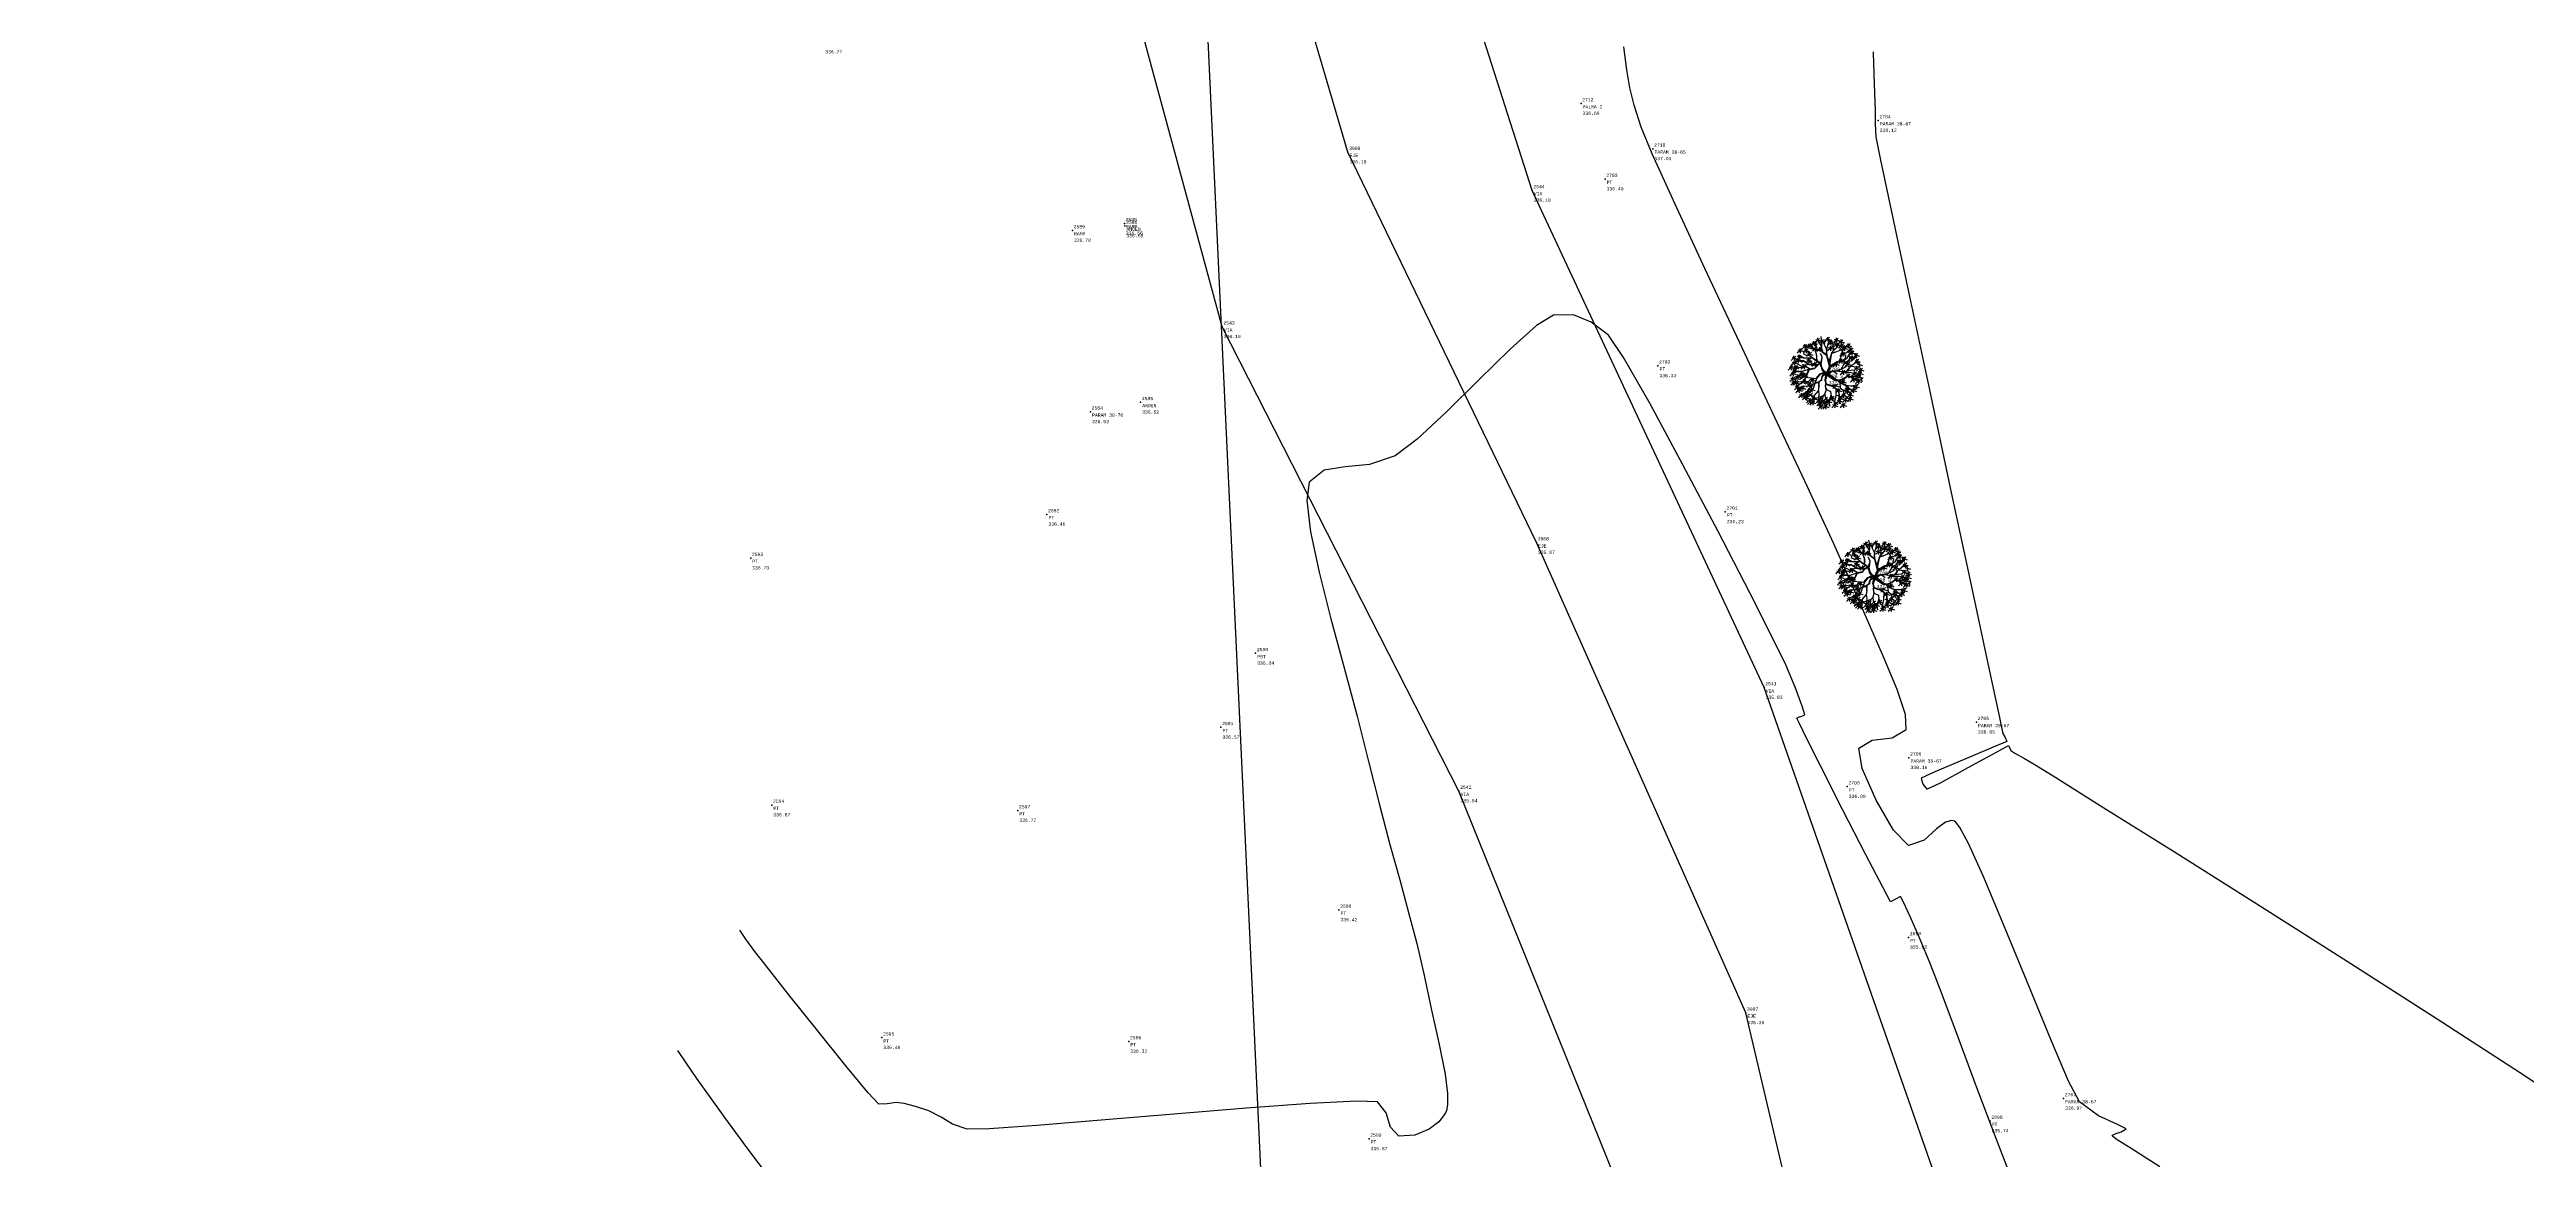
# Model space of a CAD drawing. Header units: metres. Extents: x 5050628 to 5051715, y 2427226 to 2427693.
# Drawn here: x 5051381.47 to 5051419.27, y 2427564.39 to 2427581.33 of the extents above; entities that cross this region are included whole.
import ezdxf
from ezdxf.enums import TextEntityAlignment as Align

# ---------------------------------------------------------------- set-up
doc = ezdxf.new("R2010")
doc.units = ezdxf.units.M
for name, color, linetype in [('1. Eje Vía', 7, 'Continuous'), ('ARBOLES', 3, 'Continuous'), ('C-TOPO-MINR-N', 11, 'Continuous'), ('CVL_PUNTO', 2, 'Continuous'), ('CVL_PUNTO_COR', 2, 'Continuous'), ('CVL_PUNTO_NUM', 2, 'Continuous'), ('Red Baja Tension', 30, 'Continuous'), ('Vía', 40, 'Continuous')]:
    doc.layers.add(name, color=color, linetype=linetype)
doc.styles.add('MONOTXT4', font='monotxt4.shx')

# ---------------------------------------------------------------- blocks, each defined once
blk = doc.blocks.new('ar-2')
at = {"layer": 'ARBOLES'}
for p, q in [((28.99, 112.15), (28.79, 111.96)), ((28.82, 112.1), (29.05, 112.03)), ((28.9, 112.16), (28.92, 111.96)), ((29.16, 112.15), (28.95, 111.97)), ((29.24, 111.94), (28.97, 112.03)), ((28.99, 112.1), (29.22, 112.03)), ((29.06, 112.17), (29.09, 111.97)), ((29.38, 112.27), (29.17, 112.09)), ((29.21, 112.23), (29.44, 112.16)), ((29.44, 112.04), (29.24, 111.86)), ((29.29, 112.29), (29.31, 112.09)), ((29.55, 112.41), (29.35, 112.23)), ((29.4, 112.09), (29.36, 112.16)), ((29.38, 112.37), (29.61, 112.3)), ((29.63, 112.03), (29.43, 111.84)), ((29.46, 112.43), (29.48, 112.23)), ((29.72, 112.36), (29.51, 112.18)), ((29.54, 112.32), (29.78, 112.24)), ((29.54, 112.04), (29.56, 111.84)), ((29.6, 112.49), (29.63, 112.29)), ((29.98, 112.46), (29.78, 112.27)), ((29.81, 112.41), (30.04, 112.34)), ((29.89, 112.47), (29.91, 112.27)), ((30.1, 112.29), (29.89, 112.1)), ((30.1, 112.06), (29.89, 111.88)), ((29.93, 112.24), (30.16, 112.17)), ((30, 112.31), (30.03, 112.1)), ((30, 112.08), (30.02, 111.88)), ((30.34, 112.21), (30.14, 112.03)), ((30.35, 112.42), (30.15, 112.24)), ((30.17, 112.17), (30.4, 112.1)), ((30.18, 112.38), (30.41, 112.31)), ((30.25, 112.23), (30.27, 112.03)), ((30.26, 112.44), (30.28, 112.24)), ((30.55, 112.34), (30.35, 112.16)), ((30.57, 112.17), (30.36, 111.99)), ((30.38, 112.29), (30.62, 112.22)), ((30.39, 112.13), (30.63, 112.05)), ((30.46, 112.36), (30.48, 112.16)), ((30.47, 112.19), (30.49, 111.99)), ((30.69, 112.07), (30.49, 111.88)), ((30.52, 112.02), (30.75, 111.95)), ((30.6, 112.08), (30.62, 111.88)), ((30.86, 112.17), (30.65, 111.99)), ((30.69, 112.13), (30.92, 112.06)), ((30.74, 112.05), (30.98, 111.98)), ((30.76, 112.19), (30.79, 111.99)), ((28.4, 111.23), (28.19, 111.04)), ((28.23, 111.18), (28.46, 111.11)), ((28.48, 110.97), (28.27, 110.79)), ((28.3, 111.24), (28.33, 111.04)), ((28.53, 111.64), (28.32, 111.46)), ((28.54, 111.43), (28.33, 111.25)), ((28.36, 111.6), (28.59, 111.52)), ((28.36, 111.39), (28.6, 111.31)), ((28.57, 111.11), (28.36, 110.93)), ((28.38, 110.99), (28.41, 110.79)), ((28.6, 111.23), (28.4, 111.05)), ((28.43, 111.66), (28.46, 111.46)), ((28.43, 111.19), (28.66, 111.11)), ((28.44, 111.45), (28.46, 111.25)), ((28.47, 111.13), (28.5, 110.93)), ((28.7, 111.53), (28.5, 111.35)), ((28.51, 111.25), (28.53, 111.05)), ((28.68, 111.44), (28.53, 111.5)), ((28.76, 111.68), (28.56, 111.5)), ((28.79, 111.96), (28.58, 111.78)), ((28.61, 111.92), (28.85, 111.85)), ((28.61, 111.55), (28.63, 111.35)), ((28.67, 111.7), (28.69, 111.5)), ((28.69, 111.98), (28.71, 111.78)), ((28.96, 111.28), (28.76, 111.09)), ((29.04, 111.96), (28.84, 111.78)), ((28.87, 111.92), (29.1, 111.85)), ((28.87, 111.29), (28.89, 111.09)), ((28.95, 111.98), (28.97, 111.78)), ((29.15, 111.54), (28.95, 111.36)), ((28.98, 111.5), (29.21, 111.43)), ((29.2, 111.81), (28.99, 111.63)), ((29.02, 111.76), (29.26, 111.69)), ((29.06, 111.56), (29.08, 111.36)), ((29.29, 111.27), (29.08, 111.45)), ((29.1, 111.83), (29.13, 111.63)), ((29.43, 111.38), (29.22, 111.2)), ((29.25, 111.34), (29.49, 111.26)), ((29.27, 112), (29.5, 111.92)), ((29.33, 111.4), (29.35, 111.2)), ((29.46, 111.98), (29.69, 111.91)), ((29.92, 112.02), (30.16, 111.94)), ((30.16, 111.33), (30.39, 111.26)), ((30.24, 111.39), (30.26, 111.19)), ((30.57, 111.51), (30.37, 111.33)), ((30.4, 111.46), (30.63, 111.39)), ((30.43, 111.92), (30.45, 112)), ((30.64, 111.02), (30.43, 110.84)), ((30.45, 111.76), (30.68, 111.69)), ((30.47, 110.98), (30.7, 110.91)), ((30.48, 111.53), (30.5, 111.33)), ((30.53, 111.83), (30.55, 111.63)), ((30.54, 111.04), (30.57, 110.84)), ((30.6, 111.33), (30.68, 111.67)), ((30.85, 111.38), (30.64, 111.19)), ((30.68, 111.33), (30.91, 111.26)), ((30.75, 111.39), (30.78, 111.19)), ((30.96, 111.97), (30.76, 111.79)), ((30.79, 111.93), (31.02, 111.85)), ((31.02, 111.86), (30.81, 111.68)), ((30.81, 111.59), (31.04, 111.52)), ((30.84, 111.82), (31.08, 111.75)), ((30.86, 111.78), (30.96, 111.86)), ((30.87, 111.99), (30.89, 111.79)), ((30.92, 111.88), (30.94, 111.68)), ((31.13, 110.97), (30.92, 110.79)), ((31.2, 111.76), (30.99, 111.58)), ((31.22, 111.2), (31.02, 111.01)), ((31.03, 111.72), (31.26, 111.65)), ((31.24, 111.51), (31.03, 111.33)), ((31.03, 110.99), (31.06, 110.79)), ((31.05, 111.15), (31.28, 111.08)), ((31.07, 111.46), (31.3, 111.39)), ((31.09, 111.37), (31.23, 111.38)), ((31.11, 111.78), (31.13, 111.58)), ((31.13, 111.21), (31.15, 111.01)), ((31.14, 111.53), (31.17, 111.33)), ((31.16, 111.32), (31.4, 111.25)), ((31.37, 110.97), (31.16, 110.79)), ((31.39, 111.13), (31.19, 110.94)), ((31.22, 111.08), (31.45, 111.01)), ((31.24, 111.38), (31.27, 111.18)), ((31.27, 110.99), (31.3, 110.79)), ((31.3, 111.14), (31.32, 110.94)), ((28.47, 110.74), (28.26, 110.56)), ((28.3, 110.7), (28.53, 110.63)), ((28.31, 110.93), (28.54, 110.85)), ((28.51, 110.58), (28.31, 110.4)), ((28.34, 110.54), (28.57, 110.47)), ((28.37, 110.76), (28.4, 110.56)), ((28.61, 110.58), (28.4, 110.39)), ((28.42, 110.6), (28.44, 110.4)), ((28.44, 110.53), (28.67, 110.46)), ((28.67, 110.39), (28.46, 110.2)), ((28.7, 110.84), (28.49, 110.65)), ((28.51, 110.6), (28.54, 110.39)), ((28.53, 110.79), (28.76, 110.72)), ((28.74, 110.25), (28.53, 110.07)), ((28.56, 110.21), (28.8, 110.14)), ((28.57, 110.4), (28.6, 110.2)), ((28.6, 110.85), (28.63, 110.65)), ((28.64, 110.27), (28.67, 110.07)), ((28.85, 110.04), (28.64, 109.85)), ((28.88, 110.93), (28.67, 110.74)), ((28.67, 109.99), (28.91, 109.92)), ((28.9, 110.35), (28.69, 110.17)), ((28.7, 110.88), (28.94, 110.81)), ((28.72, 110.31), (28.96, 110.23)), ((28.95, 110.63), (28.75, 110.45)), ((28.75, 110.05), (28.78, 109.85)), ((28.98, 110.9), (28.77, 110.72)), ((28.78, 110.94), (28.8, 110.74)), ((28.78, 110.58), (29.01, 110.51)), ((28.8, 110.37), (28.82, 110.17)), ((28.81, 110.86), (29.04, 110.79)), ((29.01, 109.94), (28.81, 109.76)), ((29.05, 110.12), (28.84, 109.94)), ((28.84, 109.9), (29.07, 109.82)), ((28.86, 110.65), (28.88, 110.45)), ((28.88, 110.08), (29.11, 110.01)), ((28.89, 110.92), (28.91, 110.72)), ((28.92, 109.96), (28.94, 109.76)), ((28.95, 110.14), (28.98, 109.94)), ((28.97, 109.92), (29, 109.72)), ((29.18, 110.49), (28.98, 110.31)), ((29.01, 110.45), (29.24, 110.37)), ((29.24, 110.04), (29.03, 109.86)), ((29.06, 109.99), (29.3, 109.92)), ((29.09, 110.51), (29.11, 110.31)), ((29.32, 110.69), (29.11, 110.5)), ((29.11, 110.23), (29.35, 110.16)), ((29.15, 110.64), (29.38, 110.57)), ((29.18, 109.91), (29.41, 109.84)), ((29.23, 110.7), (29.25, 110.5)), ((29.58, 109.9), (29.6, 109.7)), ((30.17, 109.91), (29.96, 109.72)), ((30.33, 110.45), (30.12, 110.26)), ((30.16, 110.4), (30.39, 110.33)), ((30.45, 110.25), (30.24, 110.06)), ((30.28, 110.2), (30.51, 110.13)), ((30.29, 109.96), (30.53, 109.88)), ((30.35, 110.26), (30.38, 110.06)), ((30.63, 110.61), (30.42, 110.43)), ((30.65, 110.02), (30.44, 109.84)), ((30.45, 110.57), (30.69, 110.5)), ((30.48, 109.98), (30.71, 109.91)), ((30.53, 110.63), (30.55, 110.43)), ((30.55, 110.04), (30.58, 109.84)), ((30.81, 110.32), (30.61, 110.14)), ((30.81, 110.19), (30.61, 110.01)), ((30.64, 110.28), (30.87, 110.21)), ((30.87, 110.88), (30.66, 110.7)), ((30.72, 110.34), (30.74, 110.14)), ((30.72, 110.21), (30.74, 110.01)), ((30.94, 110.05), (30.74, 109.87)), ((30.77, 110.9), (30.8, 110.7)), ((30.77, 110.01), (31, 109.93)), ((30.84, 109.9), (30.87, 109.7)), ((30.85, 110.07), (30.87, 109.87)), ((31.08, 110.24), (30.87, 110.06)), ((31.09, 110.71), (30.88, 110.53)), ((30.88, 110.23), (31.01, 110.06)), ((30.9, 110.2), (31.14, 110.12)), ((30.92, 110.67), (31.15, 110.6)), ((30.98, 110.26), (31.01, 110.06)), ((30.99, 110.73), (31.02, 110.53)), ((31.2, 110.41), (30.99, 110.22)), ((31.28, 110.82), (31.07, 110.64)), ((31.3, 110.63), (31.09, 110.45)), ((31.1, 110.78), (31.34, 110.7)), ((31.11, 110.42), (31.13, 110.22)), ((31.13, 110.59), (31.36, 110.52)), ((31.18, 110.84), (31.2, 110.64)), ((31.19, 110.93), (31.43, 110.85)), ((31.21, 110.65), (31.23, 110.45)), ((31.43, 110.73), (31.23, 110.54)), ((31.34, 110.74), (31.36, 110.54)), ((29.19, 109.82), (28.98, 109.64)), ((29.23, 109.75), (29.03, 109.57)), ((29.09, 109.84), (29.11, 109.64)), ((29.33, 109.72), (29.12, 109.53)), ((29.14, 109.77), (29.16, 109.57)), ((29.16, 109.67), (29.39, 109.6)), ((29.23, 109.84), (29.46, 109.77)), ((29.24, 109.74), (29.26, 109.53)), ((29.6, 109.82), (29.4, 109.63)), ((29.46, 109.65), (29.69, 109.58)), ((29.68, 109.55), (29.48, 109.36)), ((29.51, 109.83), (29.53, 109.63)), ((29.51, 109.52), (29.63, 109.68)), ((29.51, 109.5), (29.74, 109.43)), ((29.54, 109.71), (29.56, 109.51)), ((29.59, 109.56), (29.61, 109.36)), ((29.65, 109.67), (29.89, 109.6)), ((29.89, 109.87), (29.68, 109.69)), ((29.89, 109.56), (29.68, 109.37)), ((29.9, 109.77), (29.7, 109.59)), ((29.71, 109.51), (29.95, 109.44)), ((29.73, 109.74), (29.75, 109.53)), ((29.79, 109.57), (29.81, 109.37)), ((30.01, 109.76), (29.8, 109.58)), ((29.87, 109.75), (29.83, 109.61)), ((29.83, 109.61), (29.85, 109.48)), ((29.84, 109.72), (30.07, 109.65)), ((29.91, 109.78), (29.94, 109.58)), ((29.99, 109.86), (30.23, 109.79)), ((30.28, 109.6), (30.08, 109.42)), ((30.11, 109.56), (30.34, 109.48)), ((30.17, 109.62), (30.21, 109.52)), ((30.19, 109.62), (30.21, 109.42)), ((30.47, 109.8), (30.26, 109.61)), ((30.3, 109.75), (30.53, 109.68)), ((30.38, 109.81), (30.4, 109.61)), ((30.65, 109.61), (30.44, 109.42)), ((30.47, 109.56), (30.71, 109.49)), ((30.74, 109.83), (30.54, 109.65)), ((30.55, 109.62), (30.57, 109.42)), ((30.57, 109.78), (30.8, 109.71)), ((30.65, 109.85), (30.67, 109.65)), ((30.94, 109.88), (30.73, 109.7)), ((30.77, 109.83), (31, 109.76))]:
    blk.add_line(p, q, dxfattribs=at)
at = {"layer": 'ARBOLES', "color": 27}
for p, q in [((29.25, 111.96), (29.09, 112.15)), ((29.12, 112.15), (29.24, 111.99)), ((29.24, 111.99), (29.14, 112.17)), ((29.28, 111.97), (29.16, 112.19)), ((29.35, 112.06), (29.37, 111.86)), ((29.37, 111.84), (29.41, 112.15)), ((29.41, 112.15), (29.39, 112.29)), ((29.64, 112.03), (29.5, 112.31)), ((29.62, 112.38), (29.64, 112.18)), ((29.64, 112.22), (29.62, 112.34)), ((29.62, 111.89), (29.64, 112.04)), ((29.64, 111.99), (29.66, 112.35)), ((29.64, 112.34), (29.65, 112.22)), ((29.64, 112.04), (29.64, 112.22)), ((29.76, 112.14), (29.69, 112.34)), ((29.76, 112.14), (29.79, 112.36)), ((29.85, 111.96), (29.76, 112.14)), ((29.86, 111.96), (29.97, 112.36)), ((30.13, 112.13), (30.05, 112.35)), ((30.14, 111.88), (30.13, 112.13)), ((30.14, 112.14), (30.23, 112.3)), ((30.14, 111.92), (30.3, 112.04)), ((30.15, 111.88), (30.3, 112.03)), ((30.3, 112.03), (30.4, 112.25)), ((30.43, 111.91), (30.74, 112.06)), ((30.6, 111.96), (30.62, 112.12)), ((28.4, 111.06), (28.63, 110.99)), ((28.79, 110.98), (28.41, 111.01)), ((28.41, 110.99), (28.77, 110.98)), ((28.64, 111.16), (28.42, 111.14)), ((28.43, 111.16), (28.56, 111.17)), ((28.72, 111.15), (28.44, 111.2)), ((28.71, 111.25), (28.48, 111.36)), ((28.53, 111.49), (28.76, 111.42)), ((28.59, 111.64), (28.82, 111.57)), ((28.85, 111.56), (28.61, 111.66)), ((28.85, 111.56), (28.64, 111.67)), ((28.9, 111.56), (28.65, 111.69)), ((28.8, 110.98), (28.65, 110.82)), ((28.85, 111.44), (28.68, 111.44)), ((28.83, 111.17), (28.71, 111.25)), ((28.82, 111.17), (28.72, 111.15)), ((28.85, 111.43), (28.75, 111.37)), ((28.79, 111.23), (29.02, 111.16)), ((29.1, 111.09), (28.8, 110.98)), ((29.12, 111.09), (28.81, 111.28)), ((29.02, 111.28), (28.82, 111.17)), ((28.98, 111.68), (28.85, 111.74)), ((29.25, 111.56), (28.85, 111.56)), ((29.09, 111.3), (28.85, 111.44)), ((29.04, 111.3), (28.85, 111.43)), ((29.04, 111.84), (28.91, 111.98)), ((29.07, 111.07), (28.97, 110.8)), ((29.09, 111.68), (28.98, 111.68)), ((29.1, 111.06), (28.98, 110.81)), ((29, 111.17), (29.14, 111.1)), ((29.25, 111.25), (29.02, 111.28)), ((29.1, 111.68), (29.04, 111.84)), ((29.23, 111.27), (29.04, 111.3)), ((29.28, 111.26), (29.09, 111.3)), ((29.26, 111.56), (29.1, 111.68)), ((29.34, 111.13), (29.1, 111.09)), ((29.11, 111.07), (29.33, 111.12)), ((29.38, 111.89), (29.25, 111.96)), ((29.49, 111.41), (29.25, 111.56)), ((29.41, 111.26), (29.26, 111.26)), ((29.56, 111.33), (29.27, 111.53)), ((29.38, 111.9), (29.28, 111.97)), ((29.46, 111.28), (29.28, 111.26)), ((29.47, 111.28), (29.34, 111.13)), ((29.43, 111.28), (29.34, 111.13)), ((29.42, 111.73), (29.37, 111.84)), ((29.37, 111.84), (29.42, 111.68)), ((29.49, 111.89), (29.38, 111.9)), ((29.59, 111.88), (29.38, 111.89)), ((29.42, 111.68), (29.41, 111.47)), ((29.44, 111.46), (29.42, 111.73)), ((29.54, 111.33), (29.46, 111.28)), ((29.55, 111.31), (29.47, 111.28)), ((29.62, 111.89), (29.49, 111.89)), ((29.62, 111.33), (29.49, 111.41)), ((29.55, 111.31), (29.63, 111.14)), ((29.59, 111.27), (29.56, 111.33)), ((29.66, 111.6), (29.58, 111.76)), ((29.86, 111.66), (29.59, 111.88)), ((29.6, 111.35), (29.66, 111.59)), ((29.64, 111.11), (29.6, 111.32)), ((29.66, 111.13), (29.62, 111.33)), ((29.63, 111.35), (29.66, 111.6)), ((29.67, 111.83), (29.64, 111.99)), ((29.64, 111.91), (29.64, 111.86)), ((29.75, 110.97), (29.64, 111.11)), ((29.76, 110.92), (29.64, 111.1)), ((29.76, 110.99), (29.66, 111.13)), ((29.88, 111.66), (29.67, 111.83)), ((29.86, 110.92), (29.75, 110.97)), ((29.86, 110.92), (29.76, 110.99)), ((29.84, 111.7), (29.86, 111.95)), ((29.87, 111.68), (29.85, 111.96)), ((29.85, 110.92), (29.98, 111.2)), ((29.85, 110.92), (30, 111.18)), ((29.98, 111.2), (29.86, 111.66)), ((29.97, 111.38), (29.88, 111.66)), ((29.89, 110.95), (29.88, 110.92)), ((29.92, 110.99), (30.02, 111.16)), ((29.92, 110.94), (30.04, 111.02)), ((29.92, 110.92), (29.92, 110.99)), ((29.92, 110.91), (30.02, 110.99)), ((29.95, 110.89), (30.09, 111)), ((29.96, 111.42), (30.07, 111.77)), ((30, 111.35), (29.97, 111.38)), ((30, 111.18), (29.97, 111.35)), ((29.98, 111.38), (30.02, 111.53)), ((30, 111.37), (30.08, 111.79)), ((30.02, 111.18), (30, 111.35)), ((30.02, 111.25), (30.3, 111.41)), ((30.02, 110.99), (30.1, 111.02)), ((30.03, 111.21), (30.25, 111.36)), ((30.04, 111.18), (30.31, 111.4)), ((30.08, 111.79), (30.14, 111.88)), ((30.09, 111.78), (30.22, 111.82)), ((30.09, 111), (30.15, 111)), ((30.1, 111.81), (30.23, 111.83)), ((30.1, 111.02), (30.3, 111.02)), ((30.33, 111.38), (30.13, 111.19)), ((30.15, 111), (30.31, 110.89)), ((30.19, 110.99), (30.32, 111.01)), ((30.22, 111.82), (30.43, 111.91)), ((30.28, 111.02), (30.47, 111.09)), ((30.3, 111.41), (30.42, 111.42)), ((30.3, 111.02), (30.42, 110.99)), ((30.31, 111.4), (30.47, 111.41)), ((30.35, 111.02), (30.48, 111.09)), ((30.38, 111.42), (30.46, 111.59)), ((30.62, 111.81), (30.42, 111.63)), ((30.42, 111.42), (30.45, 111.5)), ((30.42, 110.99), (30.73, 111.02)), ((30.45, 111.5), (30.49, 111.7)), ((30.47, 111.41), (30.56, 111.45)), ((30.47, 111.09), (30.61, 111.32)), ((30.48, 111.71), (30.55, 111.89)), ((30.49, 111.7), (30.7, 111.8)), ((30.49, 111.09), (30.72, 111.21)), ((30.5, 111.74), (30.69, 111.79)), ((30.53, 110.99), (30.66, 110.99)), ((30.55, 111.89), (30.6, 111.96)), ((30.56, 111.45), (30.74, 111.58)), ((30.61, 111.37), (30.79, 111.44)), ((30.61, 111.32), (30.78, 111.43)), ((30.63, 111), (30.72, 110.95)), ((30.7, 111.8), (30.86, 111.96)), ((30.72, 110.95), (30.91, 110.94)), ((30.73, 111.02), (30.88, 111.22)), ((30.74, 111.58), (30.86, 111.78)), ((30.75, 111.02), (30.98, 111.05)), ((30.76, 111.86), (30.87, 111.94)), ((30.76, 111.85), (30.88, 111.92)), ((30.98, 111.64), (30.77, 111.45)), ((30.78, 111.65), (31.02, 111.58)), ((30.78, 111.43), (30.94, 111.45)), ((30.78, 111.04), (30.89, 111.23)), ((30.79, 111.43), (30.89, 111.62)), ((30.88, 111.22), (31.09, 111.37)), ((30.89, 111.65), (30.91, 111.45)), ((30.89, 111.22), (31.27, 111.17)), ((30.94, 111.45), (31.09, 111.65)), ((30.94, 111.45), (31.12, 111.61)), ((30.98, 111.05), (31.06, 111.04)), ((28.65, 110.82), (28.42, 110.71)), ((28.7, 110.64), (28.46, 110.67)), ((28.57, 110.53), (28.46, 110.5)), ((28.63, 110.53), (28.47, 110.48)), ((28.5, 110.34), (28.73, 110.27)), ((28.8, 110.5), (28.53, 110.34)), ((28.75, 110.54), (28.54, 110.53)), ((28.86, 110.36), (28.58, 110.27)), ((28.71, 110.28), (28.58, 110.26)), ((28.6, 110.23), (28.71, 110.28)), ((28.61, 110.21), (28.84, 110.34)), ((28.92, 110.56), (28.63, 110.53)), ((28.85, 110.74), (28.7, 110.64)), ((28.99, 110.1), (28.75, 109.98)), ((28.99, 110.79), (28.8, 110.5)), ((28.98, 110.81), (28.85, 110.74)), ((29.11, 110.34), (28.86, 110.36)), ((29.28, 110.68), (28.92, 110.72)), ((29.06, 110.54), (28.92, 110.56)), ((29.07, 110.53), (28.92, 110.44)), ((29.03, 110.16), (28.96, 109.79)), ((29.09, 110.25), (28.97, 109.77)), ((29.08, 110.25), (28.99, 110.1)), ((29.18, 110.67), (29.06, 110.54)), ((29.18, 110.28), (29.08, 110.25)), ((29.29, 110.27), (29.08, 110.09)), ((29.27, 110.25), (29.1, 110.05)), ((29.23, 110.43), (29.11, 110.34)), ((29.12, 110.33), (29.23, 110.41)), ((29.23, 110.41), (29.17, 110.28)), ((29.41, 110.69), (29.18, 110.67)), ((29.25, 110.43), (29.18, 110.28)), ((29.19, 110.29), (29.21, 110.09)), ((29.68, 109.92), (29.22, 109.77)), ((29.41, 110.51), (29.23, 110.43)), ((29.43, 110.49), (29.25, 110.43)), ((29.25, 109.78), (29.71, 109.95)), ((29.42, 110.69), (29.27, 110.25)), ((29.32, 109.95), (29.3, 109.68)), ((29.49, 110.15), (29.32, 109.95)), ((29.54, 110.87), (29.38, 110.69)), ((29.55, 110.86), (29.41, 110.69)), ((29.51, 110.52), (29.41, 110.51)), ((29.43, 110.69), (29.58, 110.87)), ((29.5, 110.48), (29.43, 110.49)), ((29.52, 110.33), (29.49, 110.15)), ((29.52, 109.98), (29.49, 109.75)), ((29.5, 110.52), (29.52, 110.33)), ((29.5, 110.16), (29.52, 109.98)), ((29.61, 110.61), (29.51, 110.53)), ((29.58, 110.58), (29.51, 110.52)), ((29.52, 110.31), (29.53, 110.51)), ((29.74, 110.94), (29.54, 110.87)), ((29.76, 110.92), (29.55, 110.86)), ((29.63, 110.6), (29.58, 110.58)), ((29.64, 110.77), (29.61, 110.61)), ((29.65, 110.74), (29.63, 110.6)), ((29.85, 110.92), (29.65, 110.74)), ((29.66, 110.77), (29.78, 110.94)), ((29.81, 110.92), (29.66, 110.77)), ((29.68, 109.92), (29.66, 109.73)), ((29.78, 110.03), (29.68, 109.92)), ((29.81, 110.87), (29.77, 110.62)), ((29.85, 110.92), (29.78, 110.61)), ((29.78, 110.61), (29.81, 110.46)), ((29.83, 110.2), (29.78, 110.04)), ((29.78, 110.04), (29.79, 109.88)), ((29.8, 110.45), (29.79, 110.36)), ((29.82, 110.43), (29.79, 110.36)), ((29.79, 110.36), (29.84, 110.21)), ((29.79, 110.36), (29.82, 110.18)), ((29.79, 109.88), (29.87, 109.75)), ((29.86, 110.81), (29.8, 110.62)), ((29.8, 110.62), (29.82, 110.47)), ((29.81, 110.46), (29.89, 110.41)), ((29.82, 110.47), (29.91, 110.43)), ((29.84, 110.21), (30.02, 110.12)), ((29.85, 110.92), (29.89, 110.81)), ((29.88, 110.92), (29.9, 110.82)), ((29.89, 110.81), (30.22, 110.6)), ((29.89, 110.41), (30.12, 110.34)), ((29.9, 110.82), (29.92, 110.92)), ((29.91, 110.43), (30.09, 110.37)), ((29.93, 110.9), (30.29, 110.62)), ((29.94, 110.8), (29.93, 110.87)), ((29.93, 110.87), (30.21, 110.66)), ((30.2, 110.63), (29.94, 110.8)), ((30.04, 109.92), (29.96, 109.75)), ((30.02, 109.91), (29.96, 109.76)), ((30.21, 110.66), (29.97, 110.81)), ((30.02, 110.12), (30.04, 109.92)), ((30.03, 109.97), (30.02, 109.91)), ((30.04, 109.92), (30.1, 109.77)), ((30.29, 110.41), (30.06, 110.38)), ((30.07, 109.92), (30.09, 109.72)), ((30.12, 110.37), (30.25, 110.26)), ((30.12, 110.34), (30.25, 110.25)), ((30.13, 110.37), (30.29, 110.41)), ((30.24, 109.93), (30.17, 109.62)), ((30.29, 110.62), (30.2, 110.63)), ((30.22, 110.6), (30.34, 110.59)), ((30.25, 110.25), (30.24, 109.93)), ((30.26, 110.26), (30.38, 110.07)), ((30.31, 110.62), (30.37, 110.62)), ((30.34, 110.59), (30.42, 110.49)), ((30.37, 110.62), (30.5, 110.65)), ((30.37, 110.05), (30.38, 109.85)), ((30.38, 110.07), (30.4, 109.88)), ((30.39, 109.88), (30.44, 109.59)), ((30.4, 110.58), (30.45, 110.49)), ((30.4, 109.88), (30.65, 109.73)), ((30.41, 110.58), (30.53, 110.64)), ((30.42, 110.49), (30.7, 110.37)), ((30.42, 110.49), (30.43, 110.28)), ((30.45, 110.28), (30.43, 110.48)), ((30.43, 110.28), (30.55, 110.19)), ((30.45, 110.49), (30.69, 110.39)), ((30.5, 110.65), (30.74, 110.79)), ((30.53, 110.64), (30.73, 110.77)), ((30.55, 110.19), (30.61, 109.97)), ((30.57, 110.17), (30.81, 110.1)), ((30.58, 110.19), (30.83, 110.11)), ((30.61, 109.97), (30.77, 109.85)), ((30.64, 110.15), (30.87, 110.07)), ((30.68, 110.36), (30.88, 110.23)), ((30.69, 110.84), (30.93, 110.76)), ((30.69, 110.39), (31, 110.35)), ((30.7, 110.37), (31.02, 110.38)), ((30.73, 110.77), (30.9, 110.74)), ((30.74, 110.79), (30.88, 110.75)), ((30.83, 110.11), (30.91, 109.98)), ((30.88, 110.75), (31.2, 110.79)), ((30.9, 110.74), (31.16, 110.63)), ((30.91, 110.94), (31.29, 110.87)), ((31.14, 110.61), (30.91, 110.72)), ((31.18, 110.81), (30.92, 110.76)), ((30.96, 110.93), (31.19, 110.85)), ((31, 110.35), (31.1, 110.19)), ((31.02, 110.38), (31.23, 110.44)), ((31.03, 110.36), (31.26, 110.29)), ((31.26, 110.6), (31.14, 110.62)), ((31.25, 110.58), (31.14, 110.61)), ((31.16, 110.63), (31.27, 110.62)), ((31.3, 110.8), (31.18, 110.81)), ((31.2, 110.79), (31.29, 110.75)), ((31.3, 110.78), (31.22, 110.79)), ((29.22, 109.77), (29.08, 109.69)), ((29.3, 109.68), (29.26, 109.62)), ((29.63, 109.69), (29.43, 109.51)), ((29.68, 109.88), (29.47, 109.7)), ((29.66, 109.73), (29.47, 109.52)), ((29.66, 109.72), (29.54, 109.51)), ((29.87, 109.75), (30, 109.49)), ((29.96, 109.75), (29.96, 109.49)), ((30.1, 109.77), (30.34, 109.57)), ((30.4, 109.59), (30.37, 109.84)), ((30.38, 109.85), (30.42, 109.59))]:
    blk.add_line(p, q, dxfattribs=at)

msp = doc.modelspace()

# ---------------------------------------------------------------- linework, layer by layer
at = {"layer": '1. Eje Vía', "elevation": 280.286, "flags": 128}
msp.add_lwpolyline([(5051345.746, 2427520.443), (5051352.51, 2427517.333), (5051358.772, 2427514.519), (5051364.67, 2427512.12), (5051371.06, 2427510.264), (5051376.692, 2427509.846), (5051384.19, 2427511.487), (5051389.464, 2427513.667), (5051394.125, 2427516.428), (5051398.964, 2427520.864), (5051403.471, 2427527.108), (5051405.933, 2427532.183), (5051407.541, 2427537.495), (5051408.507, 2427543.423), (5051409.041, 2427549.798), (5051409.367, 2427558.115), (5051407.361, 2427566.632), (5051404.166, 2427573.808), (5051401.29, 2427579.767), (5051399.168, 2427586.987)], dxfattribs=at)
at = {"layer": 'C-TOPO-MINR-N', "color": 32, "linetype": 'Continuous', "lineweight": -3}
for points in [[(5051413.681, 2427564.28, 337.966), (5051413.24, 2427564.559, 337.966), (5051413.028, 2427564.696, 337.966), (5051412.96, 2427564.744, 337.966), (5051412.951, 2427564.754, 337.966), (5051412.958, 2427564.765, 337.966), (5051412.999, 2427564.787, 337.966), (5051413.091, 2427564.818, 337.966), (5051413.166, 2427564.861, 337.966), (5051413.034, 2427564.928, 337.966), (5051412.743, 2427565.062, 337.966), (5051412.455, 2427565.276, 337.966), (5051412.288, 2427565.59, 337.966), (5051412.015, 2427566.224, 337.966), (5051411.678, 2427567.045, 337.966), (5051411.319, 2427567.921, 337.966), (5051410.983, 2427568.72, 337.966), (5051410.758, 2427569.215, 337.966), (5051410.629, 2427569.458, 337.966), (5051410.568, 2427569.542, 337.966), (5051410.545, 2427569.558, 337.966), (5051410.5, 2427569.566, 337.966), (5051410.408, 2427569.542, 337.966), (5051410.269, 2427569.44, 337.966), (5051410.081, 2427569.267, 337.966), (5051409.846, 2427569.186, 337.966), (5051409.617, 2427569.419, 337.966), (5051409.348, 2427569.875, 337.966), (5051409.139, 2427570.359, 337.966), (5051409.088, 2427570.672, 337.966), (5051409.289, 2427570.792, 337.966), (5051409.597, 2427570.831, 337.966), (5051409.81, 2427570.956, 337.966), (5051409.799, 2427571.184, 337.966), (5051409.671, 2427571.567, 337.966), (5051409.463, 2427572.065, 337.966), (5051409.211, 2427572.633, 337.966), (5051408.952, 2427573.23, 337.966), (5051408.703, 2427573.791, 337.966), (5051408.303, 2427574.657, 337.966), (5051407.806, 2427575.717, 337.966), (5051407.266, 2427576.865, 337.966), (5051406.738, 2427577.99, 337.966), (5051406.276, 2427578.984, 337.966), (5051405.932, 2427579.74, 337.966), (5051405.762, 2427580.146, 337.966), (5051405.657, 2427580.482, 337.966), (5051405.591, 2427580.75, 337.966), (5051405.545, 2427581.022, 337.966), (5051405.501, 2427581.372, 337.966)], [(5051409.304, 2427581.299, 338.966), (5051409.305, 2427581.255, 338.966), (5051409.309, 2427581.147, 338.966), (5051409.316, 2427580.949, 338.966), (5051409.327, 2427580.669, 338.966), (5051409.336, 2427580.402, 338.966), (5051409.336, 2427580.2, 338.966), (5051409.347, 2427580, 338.966), (5051409.419, 2427579.642, 338.966), (5051409.6, 2427578.783, 338.966), (5051409.858, 2427577.566, 338.966), (5051410.162, 2427576.138, 338.966), (5051410.482, 2427574.644, 338.966), (5051410.785, 2427573.227, 338.966), (5051411.041, 2427572.034, 338.966), (5051411.219, 2427571.208, 338.966), (5051411.286, 2427570.896, 338.966), (5051411.32, 2427570.832, 338.966), (5051411.343, 2427570.774, 338.966), (5051411.138, 2427570.684, 338.966), (5051410.691, 2427570.499, 338.966), (5051410.244, 2427570.311, 338.966), (5051410.036, 2427570.213, 338.966), (5051410.063, 2427570.121, 338.966), (5051410.122, 2427570.044, 338.966), (5051410.33, 2427570.144, 338.966), (5051410.756, 2427570.374, 338.966), (5051411.178, 2427570.605, 338.966), (5051411.371, 2427570.709, 338.966), (5051411.404, 2427570.634, 338.966), (5051411.469, 2427570.596, 338.966), (5051411.615, 2427570.513, 338.966), (5051411.787, 2427570.411, 338.966), (5051412.091, 2427570.222, 338.966), (5051412.827, 2427569.762, 338.966), (5051413.887, 2427569.097, 338.966), (5051415.161, 2427568.295, 338.966), (5051416.539, 2427567.421, 338.966), (5051417.912, 2427566.542, 338.966), (5051419.17, 2427565.726, 338.966), (5051420.203, 2427565.038, 338.966)], [(5051411.398, 2427564.146, 336.966), (5051411.171, 2427564.738, 336.966), (5051410.884, 2427565.505, 336.966), (5051410.588, 2427566.3, 336.966), (5051410.334, 2427566.976, 336.966), (5051410.175, 2427567.387, 336.966), (5051410.027, 2427567.739, 336.966), (5051409.886, 2427568.066, 336.966), (5051409.775, 2427568.309, 336.966), (5051409.72, 2427568.407, 336.966), (5051409.645, 2427568.368, 336.966), (5051409.57, 2427568.327, 336.966), (5051409.455, 2427568.537, 336.966), (5051409.187, 2427569.055, 336.966), (5051408.843, 2427569.727, 336.966), (5051408.503, 2427570.399, 336.966), (5051408.284, 2427570.835, 336.966), (5051408.178, 2427571.049, 336.966), (5051408.144, 2427571.12, 336.966), (5051408.14, 2427571.131, 336.966), (5051408.145, 2427571.135, 336.966), (5051408.167, 2427571.145, 336.966), (5051408.218, 2427571.16, 336.966), (5051408.262, 2427571.179, 336.966), (5051408.223, 2427571.311, 336.966), (5051408.116, 2427571.602, 336.966), (5051407.973, 2427571.944, 336.966), (5051407.791, 2427572.314, 336.966), (5051407.42, 2427573.043, 336.966), (5051406.933, 2427573.985, 336.966), (5051406.402, 2427574.995, 336.966), (5051405.9, 2427575.926, 336.966), (5051405.497, 2427576.634, 336.966), (5051405.267, 2427576.972, 336.966), (5051404.999, 2427577.174, 336.966), (5051404.731, 2427577.282, 336.966), (5051404.427, 2427577.28, 336.966), (5051404.168, 2427577.119, 336.966), (5051403.766, 2427576.759, 336.966), (5051403.286, 2427576.29, 336.966), (5051402.791, 2427575.803, 336.966), (5051402.344, 2427575.386, 336.966), (5051402.008, 2427575.13, 336.966), (5051401.617, 2427574.999, 336.966), (5051401.245, 2427574.965, 336.966), (5051400.927, 2427574.913, 336.966), (5051400.699, 2427574.728, 336.966), (5051400.66, 2427574.448, 336.966), (5051400.719, 2427573.973, 336.966), (5051400.851, 2427573.355, 336.966), (5051401.03, 2427572.646, 336.966), (5051401.232, 2427571.897, 336.966), (5051401.431, 2427571.16, 336.966), (5051401.6, 2427570.487, 336.966), (5051401.769, 2427569.804, 336.966), (5051401.929, 2427569.201, 336.966), (5051402.079, 2427568.659, 336.966), (5051402.216, 2427568.161, 336.966), (5051402.339, 2427567.688, 336.966), (5051402.445, 2427567.225, 336.966), (5051402.567, 2427566.672, 336.966), (5051402.684, 2427566.151, 336.966), (5051402.774, 2427565.695, 336.966), (5051402.811, 2427565.399, 336.966), (5051402.81, 2427565.228, 336.966), (5051402.793, 2427565.142, 336.966), (5051402.779, 2427565.108, 336.966), (5051402.75, 2427565.059, 336.966), (5051402.674, 2427564.968, 336.966), (5051402.527, 2427564.857, 336.966), (5051402.308, 2427564.763, 336.966), (5051402.065, 2427564.751, 336.966), (5051401.941, 2427564.888, 336.966), (5051401.875, 2427565.104, 336.966), (5051401.741, 2427565.275, 336.966), (5051401.424, 2427565.286, 336.966), (5051400.713, 2427565.247, 336.966), (5051399.739, 2427565.176, 336.966), (5051398.633, 2427565.086, 336.966), (5051397.523, 2427564.994, 336.966), (5051396.541, 2427564.914, 336.966), (5051395.815, 2427564.863, 336.966), (5051395.476, 2427564.856, 336.966), (5051395.253, 2427564.935, 336.966), (5051395.082, 2427565.041, 336.966), (5051394.896, 2427565.137, 336.966), (5051394.692, 2427565.203, 336.966), (5051394.519, 2427565.246, 336.966), (5051394.395, 2427565.265, 336.966), (5051394.256, 2427565.243, 336.966), (5051394.128, 2427565.239, 336.966), (5051393.968, 2427565.413, 336.966), (5051393.627, 2427565.825, 336.966), (5051393.194, 2427566.362, 336.966), (5051392.758, 2427566.908, 336.966), (5051392.41, 2427567.347, 336.966), (5051392.238, 2427567.567, 336.966), (5051392.103, 2427567.756, 336.966), (5051392.01, 2427567.893, 336.966)], [(5051392.492, 2427564.076, 335.966), (5051392.114, 2427564.576, 335.966), (5051391.782, 2427565.037, 335.966), (5051391.562, 2427565.341, 335.966), (5051391.353, 2427565.629, 335.966), (5051391.189, 2427565.87, 335.966), (5051391.061, 2427566.057, 335.966)]]:
    msp.add_polyline3d(points, dxfattribs=at)
at = {"layer": 'CVL_PUNTO', "color": 4}
for p in [(5051404.846, 2427580.508, 337.158), (5051404.846, 2427580.508, 337.158), (5051409.382, 2427580.249, 338.589), (5051409.382, 2427580.249, 338.589), (5051401.29, 2427579.767, 336.643), (5051401.29, 2427579.767, 336.643), (5051405.943, 2427579.817, 337.498), (5051405.943, 2427579.817, 337.498), (5051405.213, 2427579.355, 336.871), (5051405.213, 2427579.355, 336.871), (5051404.101, 2427579.183, 336.565), (5051404.101, 2427579.183, 336.565), (5051397.085, 2427578.57, 337.248), (5051397.085, 2427578.57, 337.248), (5051397.877, 2427578.679, 337.025), (5051397.877, 2427578.679, 337.025), (5051397.886, 2427578.64, 337.153), (5051397.886, 2427578.64, 337.153), (5051399.371, 2427577.101, 336.654), (5051399.371, 2427577.101, 336.654), (5051406.019, 2427576.505, 336.799), (5051406.019, 2427576.505, 336.799), (5051408.605, 2427576.395, 338.078), (5051408.605, 2427576.395, 338.078), (5051398.126, 2427575.949, 337.09), (5051398.126, 2427575.949, 337.09), (5051397.36, 2427575.803, 336.997), (5051397.36, 2427575.803, 336.997), (5051396.695, 2427574.238, 336.923), (5051396.695, 2427574.238, 336.923), (5051407.048, 2427574.277, 336.694), (5051407.048, 2427574.277, 336.694), (5051392.175, 2427573.571, 337.167), (5051392.175, 2427573.571, 337.167), (5051404.166, 2427573.808, 336.337), (5051404.166, 2427573.808, 336.337), (5051409.335, 2427573.286, 338.13), (5051409.335, 2427573.286, 338.13), (5051399.881, 2427572.118, 336.802), (5051399.881, 2427572.118, 336.802), (5051407.64, 2427571.595, 336.296), (5051407.64, 2427571.595, 336.296), (5051399.351, 2427570.989, 337.035), (5051399.351, 2427570.989, 337.035), (5051410.881, 2427571.066, 338.512), (5051410.881, 2427571.066, 338.512), (5051409.85, 2427570.525, 338.628), (5051409.85, 2427570.525, 338.628), (5051392.497, 2427569.803, 337.338), (5051392.497, 2427569.803, 337.338), (5051402.984, 2427570.017, 336.108), (5051402.984, 2427570.017, 336.108), (5051408.909, 2427570.084, 336.555), (5051408.909, 2427570.084, 336.555), (5051396.251, 2427569.719, 337.241), (5051396.251, 2427569.719, 337.241), (5051401.152, 2427568.202, 336.882), (5051401.152, 2427568.202, 336.882), (5051409.845, 2427567.784, 336.397), (5051409.845, 2427567.784, 336.397), (5051407.361, 2427566.632, 335.823), (5051407.361, 2427566.632, 335.823), (5051394.176, 2427566.253, 336.867), (5051394.176, 2427566.253, 336.867), (5051397.944, 2427566.195, 336.784), (5051397.944, 2427566.195, 336.784), (5051412.211, 2427565.325, 337.44), (5051412.211, 2427565.325, 337.44), (5051411.09, 2427564.981, 336.208), (5051411.09, 2427564.981, 336.208), (5051401.611, 2427564.709, 336.332), (5051401.611, 2427564.709, 336.332)]:
    msp.add_point(p, dxfattribs=at)
at = {"layer": 'Red Baja Tension', "elevation": 323.355, "flags": 128}
msp.add_lwpolyline([(5051214.525, 2427564.231), (5051241.659, 2427548.434), (5051301.685, 2427534.931), (5051357.163, 2427520.468), (5051376.182, 2427506.523), (5051401.262, 2427536.202), (5051398.111, 2427603.967), (5051428.819, 2427622.067), (5051444.74, 2427634.543), (5051467.573, 2427655.58)], dxfattribs=at)
at = {"layer": 'Vía'}
for points in [[(5051389.449, 2427495.505, 331.165), (5051386.085, 2427499.176, 331.231), (5051383.749, 2427504.523, 331.431), (5051383.639, 2427508.288, 331.332), (5051389.996, 2427511.331, 331.595), (5051397.441, 2427515.971, 332.135), (5051402.721, 2427521.524, 332.703), (5051407.554, 2427528.949, 333.63), (5051409.749, 2427536.571, 334.124), (5051410.941, 2427545.784, 334.697), (5051411.748, 2427554.641, 335.362), (5051410.483, 2427563.474, 335.826), (5051407.64, 2427571.595, 336.296), (5051404.101, 2427579.183, 336.565), (5051402.336, 2427584.702, 336.699), (5051402.016, 2427591.905, 337), (5051404.609, 2427600.194, 337.296), (5051408.537, 2427605.625, 337.566), (5051417.129, 2427610.847, 338.106), (5051425.252, 2427614.656, 338.492), (5051432.159, 2427618.379, 339.042), (5051437.062, 2427621.918, 339.395), (5051442.441, 2427626.621, 339.792)], [(5051341.103, 2427525.134, 328.497), (5051348.794, 2427521.475, 329.127), (5051354.622, 2427519.051, 329.555), (5051361.929, 2427515.901, 329.824), (5051368.487, 2427513.54, 330.211), (5051374.571, 2427512.928, 330.502), (5051380.823, 2427514.087, 330.921), (5051387.426, 2427516.727, 331.43), (5051393.169, 2427520.492, 331.935), (5051398.839, 2427524.898, 332.449), (5051402.058, 2427531.113, 333.197), (5051404.26, 2427538.064, 333.902), (5051405.892, 2427547.694, 334.635), (5051406.671, 2427553.627, 334.982), (5051406.375, 2427561.615, 335.451), (5051402.984, 2427570.017, 336.108), (5051399.371, 2427577.101, 336.654), (5051397.448, 2427584.199, 336.945)]]:
    msp.add_polyline3d(points, dxfattribs=at)

# ---------------------------------------------------------------- block references
at = {"layer": 'ARBOLES', "lineweight": 0, "xscale": 0.3543167345633265, "yscale": 0.3543167345633265, "zscale": 0.3543167345633265}
for p in [(5051398.018, 2427537.095, 338.078), (5051398.748, 2427533.986, 338.13)]:
    msp.add_blockref('ar-2', p, dxfattribs=at)

# ---------------------------------------------------------------- texts
at = {"layer": 'CVL_PUNTO_COR', "color": 4, "style": 'MONOTXT4'}
for s, p in [('336.77', (5051393.311, 2427581.323, 337.237)), ('336.69', (5051404.869, 2427580.385, 337.158)), ('338.12', (5051409.405, 2427580.126, 338.589)), ('336.18', (5051401.313, 2427579.644, 336.643)), ('337.03', (5051405.966, 2427579.694, 337.498)), ('336.40', (5051405.236, 2427579.232, 336.871)), ('336.10', (5051404.124, 2427579.06, 336.565)), ('336.56', (5051397.9, 2427578.556, 337.025)), ('336.69', (5051397.909, 2427578.517, 337.153)), ('336.78', (5051397.108, 2427578.447, 337.248)), ('336.19', (5051399.394, 2427576.978, 336.654)), ('336.33', (5051406.042, 2427576.382, 336.799)), ('337.61', (5051408.628, 2427576.272, 338.078)), ('336.62', (5051398.149, 2427575.826, 337.09)), ('336.53', (5051397.383, 2427575.68, 336.997)), ('336.46', (5051396.718, 2427574.115, 336.923)), ('336.23', (5051407.071, 2427574.154, 336.694)), ('335.87', (5051404.189, 2427573.685, 336.337)), ('336.70', (5051392.198, 2427573.448, 337.167)), ('337.66', (5051409.358, 2427573.163, 338.13)), ('336.34', (5051399.904, 2427571.995, 336.802)), ('335.83', (5051407.663, 2427571.472, 336.296)), ('338.05', (5051410.904, 2427570.943, 338.512)), ('336.57', (5051399.374, 2427570.866, 337.035)), ('338.16', (5051409.873, 2427570.402, 338.628)), ('335.64', (5051403.007, 2427569.894, 336.108)), ('336.09', (5051408.932, 2427569.961, 336.555)), ('336.87', (5051392.52, 2427569.68, 337.338)), ('336.77', (5051396.274, 2427569.596, 337.241)), ('336.42', (5051401.175, 2427568.079, 336.882)), ('335.93', (5051409.868, 2427567.661, 336.397)), ('335.36', (5051407.384, 2427566.509, 335.823)), ('336.40', (5051394.199, 2427566.13, 336.867)), ('336.32', (5051397.967, 2427566.072, 336.784)), ('335.74', (5051411.113, 2427564.858, 336.208)), ('336.97', (5051412.234, 2427565.202, 337.44)), ('335.87', (5051401.634, 2427564.586, 336.332))]:
    msp.add_text(s, height=0.05, dxfattribs=at).set_placement(p, align=Align.TOP_LEFT)
at = {"layer": 'CVL_PUNTO_NUM', "color": 4, "style": 'MONOTXT4'}
for s, p in [('2712', (5051404.864, 2427580.526, 337.158)), ('2704', (5051409.4, 2427580.267, 338.589)), ('3909', (5051401.308, 2427579.785, 336.643)), ('2710', (5051405.961, 2427579.835, 337.498)), ('2544', (5051404.119, 2427579.201, 336.565)), ('2703', (5051405.231, 2427579.373, 336.871)), ('2589', (5051397.103, 2427578.588, 337.248)), ('2588', (5051397.895, 2427578.697, 337.025)), ('2586', (5051397.904, 2427578.658, 337.153)), ('2543', (5051399.389, 2427577.119, 336.654)), ('2702', (5051406.037, 2427576.523, 336.799)), ('2709', (5051408.623, 2427576.413, 338.078)), ('2584', (5051397.378, 2427575.821, 336.997)), ('2585', (5051398.144, 2427575.967, 337.09)), ('2592', (5051396.713, 2427574.256, 336.923)), ('2701', (5051407.066, 2427574.295, 336.694)), ('2593', (5051392.193, 2427573.589, 337.167)), ('3908', (5051404.184, 2427573.826, 336.337)), ('2708', (5051409.353, 2427573.304, 338.13)), ('2590', (5051399.899, 2427572.136, 336.802)), ('2541', (5051407.658, 2427571.613, 336.296)), ('2591', (5051399.369, 2427571.007, 337.035)), ('2705', (5051410.899, 2427571.084, 338.512)), ('2706', (5051409.868, 2427570.543, 338.628)), ('2700', (5051408.927, 2427570.102, 336.555)), ('2594', (5051392.515, 2427569.821, 337.338)), ('2597', (5051396.269, 2427569.737, 337.241)), ('2542', (5051403.002, 2427570.035, 336.108)), ('2598', (5051401.17, 2427568.22, 336.882)), ('2699', (5051409.863, 2427567.802, 336.397)), ('3907', (5051407.379, 2427566.65, 335.823)), ('2595', (5051394.194, 2427566.271, 336.867)), ('2596', (5051397.962, 2427566.213, 336.784)), ('2707', (5051412.229, 2427565.343, 337.44)), ('2698', (5051411.108, 2427564.999, 336.208)), ('2599', (5051401.629, 2427564.727, 336.332))]:
    msp.add_text(s, height=0.05, dxfattribs=at).set_placement(p, align=Align.BOTTOM_LEFT)
for s, p in [('PALMA 2', (5051404.871, 2427580.483, 337.158)), ('PARAM 38-67', (5051409.407, 2427580.224, 338.589)), ('EJE', (5051401.315, 2427579.742, 336.643)), ('PARAM 38-65', (5051405.968, 2427579.792, 337.498)), ('PT', (5051405.238, 2427579.33, 336.871)), ('VIA', (5051404.126, 2427579.158, 336.565)), ('RAMP', (5051397.11, 2427578.545, 337.248)), ('RAMP', (5051397.902, 2427578.654, 337.025)), ('ANDEN', (5051397.911, 2427578.615, 337.153)), ('VIA', (5051399.396, 2427577.076, 336.654)), ('PT', (5051406.044, 2427576.48, 336.799)), ('ARB 3', (5051408.63, 2427576.37, 338.078)), ('ANDEN', (5051398.151, 2427575.924, 337.09)), ('PARAM 38-70', (5051397.385, 2427575.778, 336.997)), ('PT', (5051396.72, 2427574.213, 336.923)), ('PT', (5051407.073, 2427574.252, 336.694)), ('EJE', (5051404.191, 2427573.783, 336.337)), ('PT', (5051392.2, 2427573.546, 337.167)), ('ARB 3', (5051409.36, 2427573.261, 338.13)), ('PBT', (5051399.906, 2427572.093, 336.802)), ('VIA', (5051407.665, 2427571.57, 336.296)), ('PT', (5051399.376, 2427570.964, 337.035)), ('PARAM 38-67', (5051410.906, 2427571.041, 338.512)), ('PARAM 38-67', (5051409.875, 2427570.5, 338.628)), ('PT', (5051392.522, 2427569.778, 337.338)), ('VIA', (5051403.009, 2427569.992, 336.108)), ('PT', (5051408.934, 2427570.059, 336.555)), ('PT', (5051396.276, 2427569.694, 337.241)), ('PT', (5051401.177, 2427568.177, 336.882)), ('PT', (5051409.87, 2427567.759, 336.397)), ('EJE', (5051407.386, 2427566.607, 335.823)), ('PT', (5051394.201, 2427566.228, 336.867)), ('PT', (5051397.969, 2427566.17, 336.784)), ('PARAM 38-67', (5051412.236, 2427565.3, 337.44)), ('PT', (5051411.115, 2427564.956, 336.208)), ('PT', (5051401.636, 2427564.684, 336.332))]:
    msp.add_text(s, height=0.05, dxfattribs=at).set_placement(p, align=Align.TOP_LEFT)

doc.saveas('drawing.dxf')
